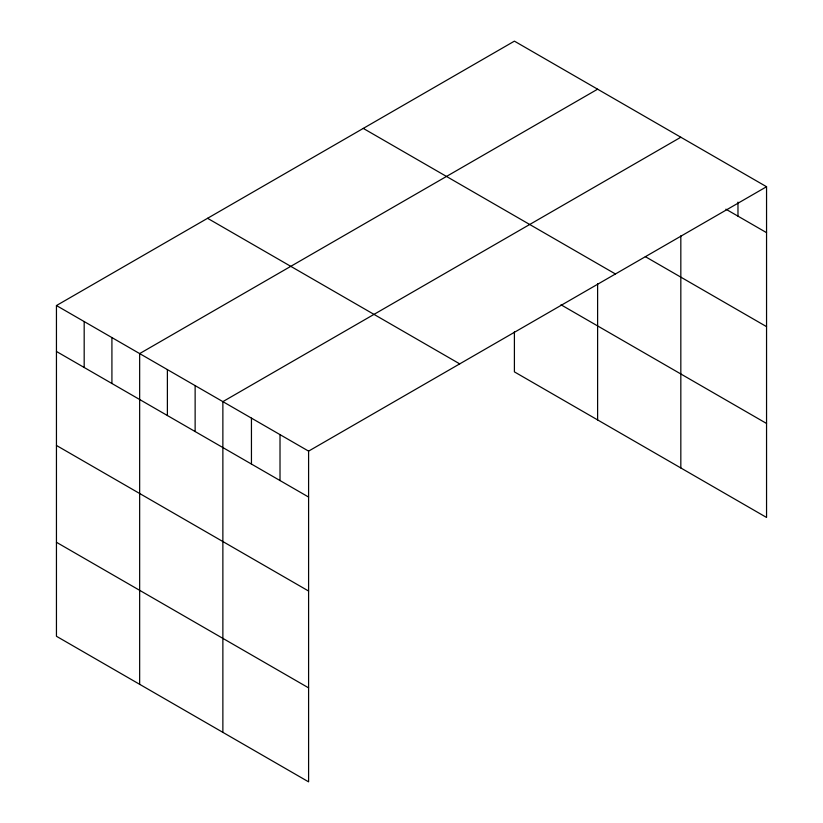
<?xml version="1.0" encoding="UTF-8"?>
<svg xmlns="http://www.w3.org/2000/svg" width="823" height="823" viewBox="0 0 823 823"><rect width="100%" height="100%" fill="white"/><g stroke="black" fill="none" stroke-linecap="round" stroke-linejoin="round"><path stroke-width="1.23" d="M766.552 186.728L308.594 451.127L308.594 781.85L56.448 636.272L56.448 305.549L514.406 41.15L766.552 186.728L766.552 517.451L514.406 371.873L514.406 331.772M597.611 89.193L139.653 353.592L139.653 684.314M680.827 137.235L222.868 401.634L222.868 732.357M725.886 209.176L766.552 232.652M645.325 256.642L766.552 326.638M363.272 128.398L615.429 273.977M560.998 304.788L766.552 423.464M207.571 218.301L459.728 363.879M56.448 305.549L308.594 451.127M56.448 351.472L308.594 497.051M56.448 445.459L308.594 591.037M56.448 542.285L308.594 687.863M737.974 202.119L737.974 216.151M680.827 235.79L680.827 467.958M597.611 283.719L597.611 419.915M280.015 434.626L280.015 480.55M251.447 418.125L251.447 464.059M195.133 385.617L195.133 431.54M167.388 369.599L167.388 415.533M111.918 337.574L111.918 383.497M84.183 321.567L84.183 367.49"/></g></svg>
